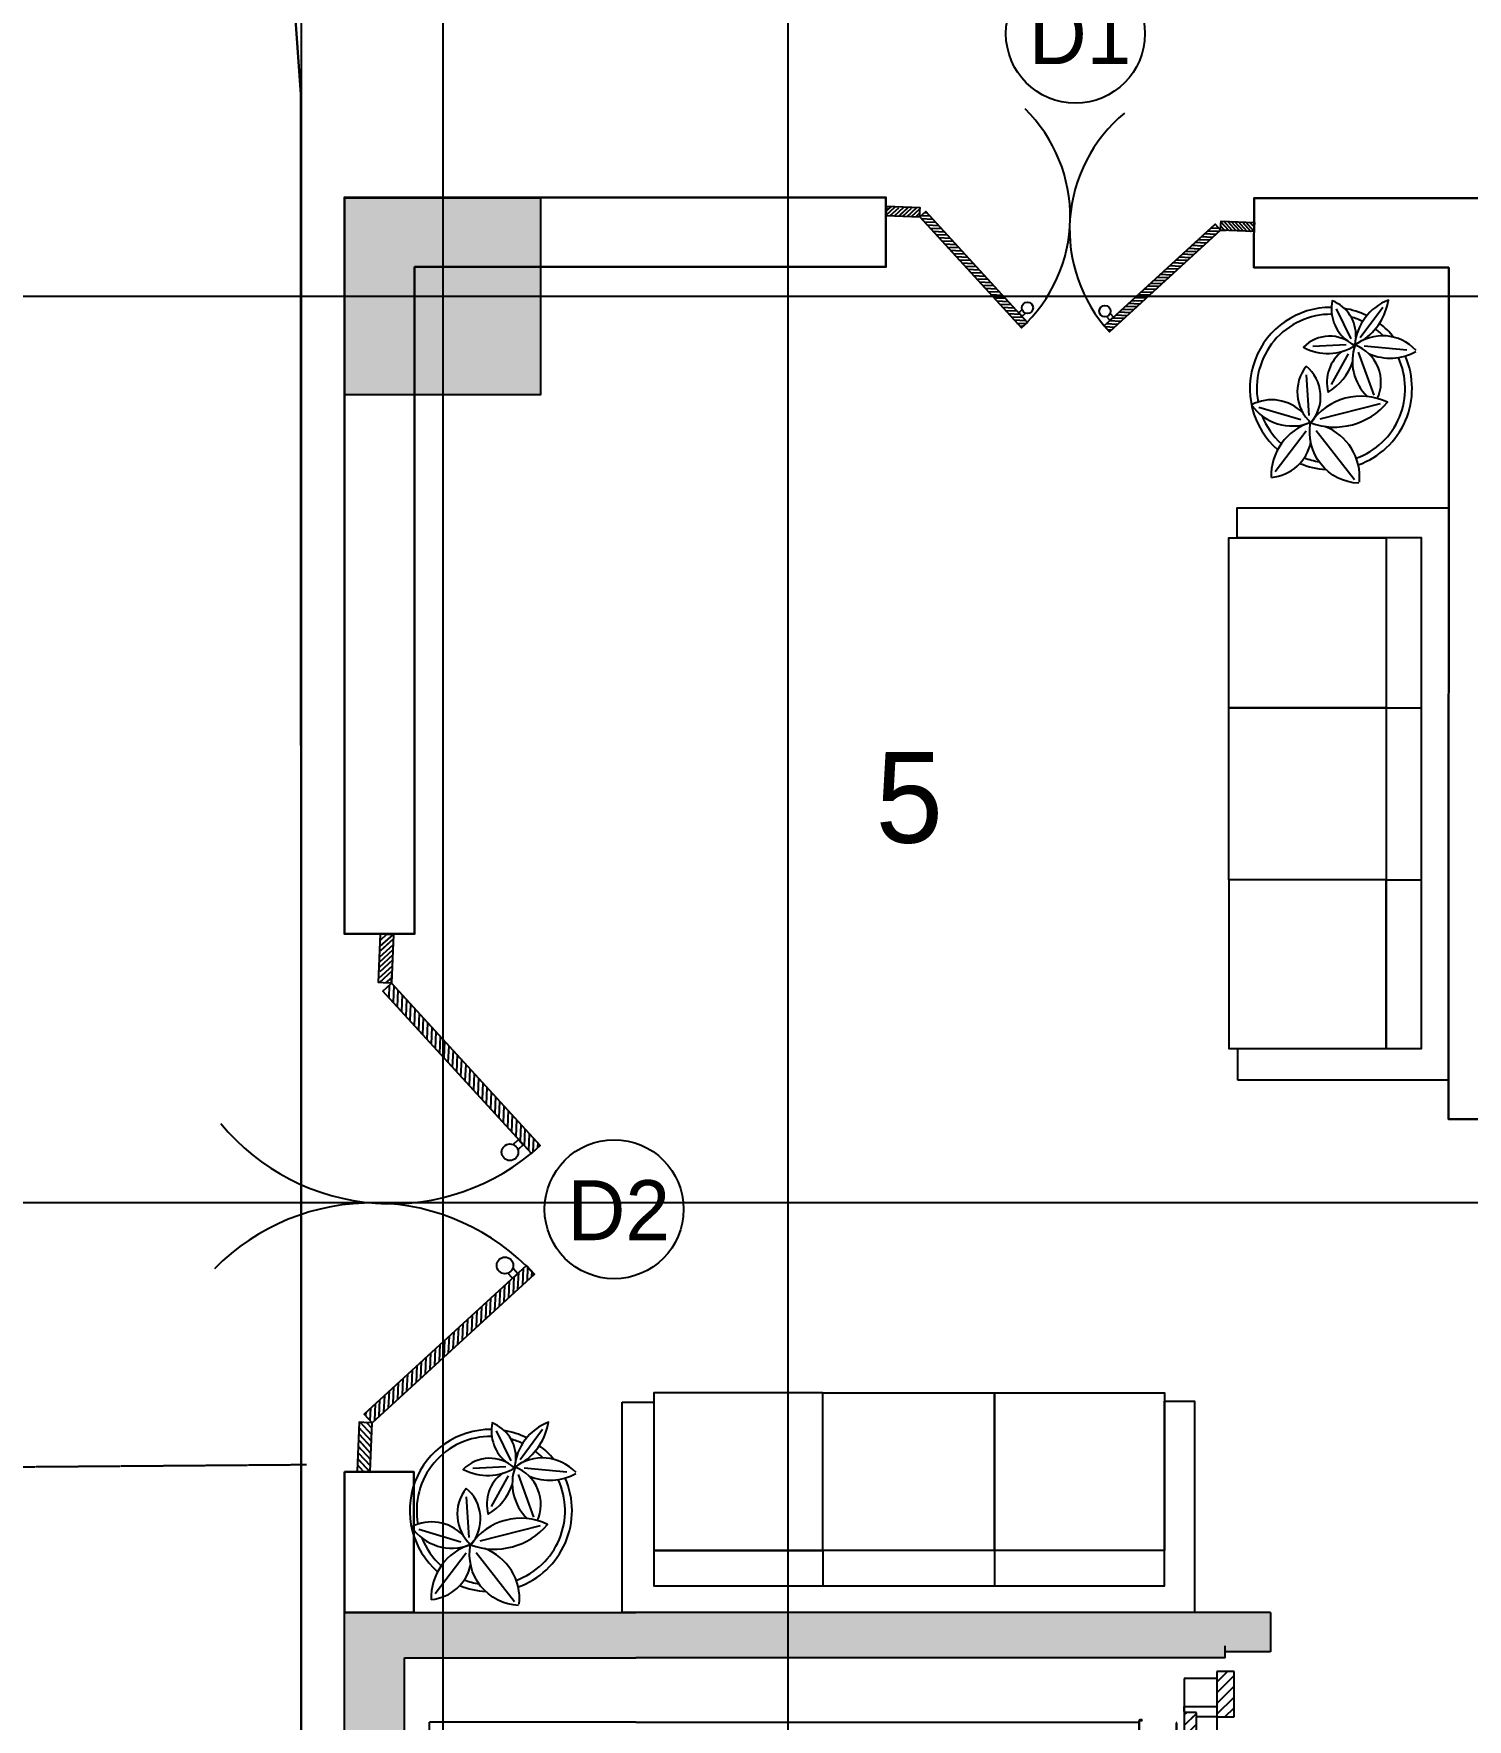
# Model space of a CAD drawing. Header units: millimetres. Extents: x 173236 to 801264, y -94969 to 615039.
# Drawn here: x 634986 to 639729, y 201001 to 206577 of the extents above; entities that cross this region are included whole.
import ezdxf
from ezdxf.enums import TextEntityAlignment as Align

# ---------------------------------------------------------------- set-up
doc = ezdxf.new("R2010")
doc.units = ezdxf.units.MM
doc.header["$MEASUREMENT"] = 0
doc.linetypes.add('DASHED', pattern=[0.75, 0.5, -0.25])
doc.layers.add('00-Def-points', color=7, linetype='Continuous', plot=False)
doc.layers.add('Boundary', color=6, linetype='Continuous', lineweight=30)
doc.layers.add('VOX-A-WALL-SECT', color=1, linetype='Continuous', lineweight=30)
for name, color, linetype in [('VOX-A-ANNO-DRTAG', 183, 'Continuous'), ('VOX-A-ANNO-GRID-LINE', 254, 'Continuous'), ('VOX-A-ANNO-SECT-LINE', 201, 'Continuous'), ('VOX-A-ANNO-TEXT', 30, 'Continuous'), ('VOX-A-COLUMN-SECT', 210, 'Continuous'), ('VOX-A-DOOR', 3, 'Continuous'), ('VOX-A-ELEV-1-NEAR', 130, 'Continuous'), ('VOX-A-ELEV-4-FAR', 137, 'Continuous'), ('VOX-A-FLOOR-HIDD', 9, 'Continuous'), ('VOX-A-FURN-LAYOUT', 93, 'Continuous'), ('VOX-A-STAIRS-STEPS', 140, 'Continuous'), ('VOX-A-WALL-PATT', 233, 'Continuous')]:
    doc.layers.add(name, color=color, linetype=linetype)
doc.styles.add('2 mm Rotis Annotative', font='', dxfattribs={"height": 2})
doc.styles.add('3 mm Rotis Annotative', font='', dxfattribs={"height": 3})
doc.styles.get('2 mm Rotis Annotative').set_extended_font_data('Rotis Sans Serif')
doc.styles.get('3 mm Rotis Annotative').set_extended_font_data('Rotis Sans Serif')
pattern_1 = [(45, (-781811.336, 696827.09), (-17.6776695, 17.6776695), [])]

# ---------------------------------------------------------------- blocks, each defined once
blk = doc.blocks.new('column')
at = {"layer": 'VOX-A-COLUMN-SECT'}
h = blk.add_hatch(color=256, dxfattribs=at)
h.dxf.hatch_style = 1
h.paths.add_polyline_path([(705499.7, 161109.5), (706149.7, 161109.5), (706149.7, 161759.5), (705499.7, 161759.5)])
blk.add_lwpolyline([(705499.7, 161109.5), (706149.7, 161109.5), (706149.7, 161759.5), (705499.7, 161759.5)], close=True, dxfattribs=at)
blk = doc.blocks.new('dd')
at = {"layer": 'VOX-A-ANNO-GRID-LINE', "transparency": 33554610}
for p, q in [((704415.2, 167519.9), (704415.2, 143590.9)), ((725773.9, 159771.3), (698032.9, 159771.3)), ((725680.4, 156772.6), (697939.5, 156772.6))]:
    blk.add_line(p, q, dxfattribs=at)
at = {"layer": 'VOX-A-COLUMN-SECT'}
blk.add_blockref('column', (-1409.6, -1663.2), dxfattribs=at)
blk = doc.blocks.new('lift-flat-2')
at = {"layer": 'VOX-A-FURN-LAYOUT'}
h = blk.add_hatch(dxfattribs=at)
h.set_pattern_fill('ACET-2D-ANSI31', color=256, scale=200, style=0)
h.set_pattern_definition(pattern_1)
h.paths.add_polyline_path([(-42776.7, 660218.6), (-42776.7, 660318.6), (-42833.7, 660318.6), (-42833.7, 660218.6)])
h = blk.add_hatch(dxfattribs=at)
h.set_pattern_fill('ACET-2D-ANSI31', color=256, scale=200, style=0)
h.set_pattern_definition(pattern_1)
h.paths.add_polyline_path([(-42598.1, 659908.6), (-42553.7, 659908.6), (-42553.7, 660190.6), (-42598.1, 660190.6)])
h.paths.add_polyline_path([(-42598.1, 659803.6), (-42553.7, 659803.6), (-42553.7, 659908.6), (-42598.1, 659908.6)])
h.paths.add_polyline_path([(-42553.7, 659768.6), (-42553.7, 659803.6), (-42598.1, 659803.6), (-42598.1, 659768.6)])
h.paths.add_polyline_path([(-42758.7, 659908.6), (-42714.3, 659908.6), (-42714.3, 660240.6), (-42758.7, 660240.6)])
h.paths.add_polyline_path([(-42714.3, 659908.6), (-42758.7, 659908.6), (-42758.7, 659803.6), (-42714.3, 659803.6)])
h.paths.add_polyline_path([(-42758.7, 659803.6), (-42758.7, 659768.6), (-42714.3, 659768.6), (-42714.3, 659803.6)])
h = blk.add_hatch(dxfattribs=at)
h.set_pattern_fill('ACET-2D-ANSI31', color=256, scale=200, style=0)
h.set_pattern_definition([(45, (-781811.336, 696827.09), (-17.6776695, 17.6776695), [])])
edge = h.paths.add_edge_path()
edge.add_line((-42708.7, 658420.1), (-42708.7, 658870.1))
edge.add_line((-42708.7, 658870.1), (-42668.7, 658870.1))
edge.add_line((-42668.7, 658870.1), (-42668.7, 658405.1))
edge.add_line((-42668.7, 658405.1), (-42707.1, 658405.1))
edge.add_arc((-42707.1, 658406.7), 1.6, 180, 270, ccw=False)
edge.add_line((-42708.7, 658406.7), (-42708.7, 658417.5))
edge.add_arc((-42711.3, 658417.5), 2.6, 359.9993, 450)
edge.add_line((-42711.3, 658420.1), (-42708.7, 658420.1))
h.paths.add_polyline_path([(-42668.7, 658870.1), (-42708.7, 658870.1), (-42708.7, 658892.1), (-42668.7, 658892.1)])
h.paths.add_polyline_path([(-42643.7, 659768.6), (-42603.7, 659768.6), (-42603.7, 658870.1), (-42643.7, 658870.1)])
h.paths.add_polyline_path([(-42603.7, 658870.1), (-42603.7, 658470.1), (-42643.7, 658470.1), (-42643.7, 658870.1)])
h = blk.add_hatch(dxfattribs=at)
h.set_pattern_fill('ACET-2D-ANSI31', color=256, scale=200, style=0)
h.set_pattern_definition(pattern_1)
h.paths.add_polyline_path([(-42833.7, 658270.1), (-42776.7, 658270.1), (-42776.7, 658293.1), (-42776.7, 658385.1), (-42776.7, 658420.1), (-42833.7, 658420.1)])
h = blk.add_hatch(dxfattribs=at)
h.set_pattern_fill('ACET-2D-ANSI31', color=256, scale=200, style=0)
h.set_pattern_definition(pattern_1)
h.paths.add_polyline_path([(-42708.7, 658406.7, 0.414214), (-42707.1, 658405.1, 2.257473), (-42708.7, 658424.2)])
at = {"layer": 'VOX-A-WALL-PATT'}
h = blk.add_hatch(color=256, dxfattribs=at)
h.dxf.hatch_style = 1
h.paths.add_polyline_path([(-39888.7, 660781.1), (-40853.7, 660781.1), (-42953.7, 660781.1), (-42953.7, 660363.6), (-42803.7, 660363.6), (-42803.7, 660631.1), (-40853.7, 660631.1), (-40088.7, 660631.1), (-40088.7, 660246.1), (-40088.7, 658225.1), (-40853.7, 658225.1), (-42803.7, 658225.1), (-42803.7, 658205.1), (-42953.7, 658205.1), (-42953.7, 658075.1), (-40853.7, 658075.1), (-39888.7, 658075.1)])
at = {"layer": 'VOX-A-COLUMN-SECT', "ltscale": 3}
for p, q in [((-40853.7, 660781.1), (-42953.7, 660781.1)), ((-42953.7, 660363.6), (-42953.7, 660781.1)), ((-40853.7, 660781.1), (-39888.7, 660781.1)), ((-39888.7, 658075.1), (-39888.7, 660781.1)), ((-39888.7, 660246.1), (-39888.7, 660781.1)), ((-42803.7, 660631.1), (-40853.7, 660631.1)), ((-42803.7, 660363.6), (-42803.7, 660631.1)), ((-40088.7, 660631.1), (-40853.7, 660631.1)), ((-40088.7, 660631.1), (-40088.7, 658225.1)), ((-40088.7, 660246.1), (-40088.7, 660631.1)), ((-42953.7, 660363.6), (-42803.7, 660363.6)), ((-42953.7, 658075.1), (-42953.7, 658205.1)), ((-42953.7, 658205.1), (-42803.7, 658205.1)), ((-42803.7, 658225.1), (-40853.7, 658225.1)), ((-42803.7, 658225.1), (-42803.7, 658185.1)), ((-40088.7, 658225.1), (-40853.7, 658225.1)), ((-42953.7, 658075.1), (-40853.7, 658075.1)), ((-39888.7, 658075.1), (-40853.7, 658075.1))]:
    blk.add_line(p, q, dxfattribs=at)
at = {"layer": 'VOX-A-FURN-LAYOUT', "ltscale": 3}
for p, q in [((-42603.7, 660568.6), (-42758.7, 660568.6)), ((-42553.7, 660568.6), (-42643.7, 660568.6)), ((-42833.7, 660218.6), (-42833.7, 660318.6)), ((-42833.7, 660318.6), (-42776.7, 660318.6)), ((-42776.7, 660318.6), (-42776.7, 660218.6)), ((-42529.7, 660311.1), (-42529.7, 660208.6)), ((-42714.3, 660240.6), (-42758.7, 660240.6)), ((-42714.3, 659768.6), (-42714.3, 660240.6)), ((-42529.7, 660278.6), (-42521.7, 660278.6)), ((-42529.7, 660277.1), (-42529.7, 660278.6)), ((-42521.8, 660277.1), (-42529.7, 660277.1)), ((-42520.2, 660171.7), (-42520.2, 660275.5)), ((-42518.7, 660275.6), (-42518.7, 660171.7)), ((-42776.7, 660218.6), (-42833.7, 660218.6)), ((-42598.1, 659768.6), (-42598.1, 660190.6)), ((-42598.1, 660190.6), (-42553.7, 660190.6)), ((-42553.7, 660171.7), (-42553.7, 660188.6)), ((-42553.7, 660188.6), (-42552.2, 660188.6)), ((-42552.2, 660188.6), (-42552.2, 660171.7)), ((-40853.7, 660208.6), (-42529.7, 660208.6)), ((-40853.7, 660208.6), (-40171.2, 660208.6)), ((-40171.2, 660208.6), (-40171.2, 658437.6)), ((-42550.6, 660170.1), (-42521.8, 660170.1)), ((-42521.8, 660168.6), (-42550.6, 660168.6)), ((-42518.7, 660176.1), (-40853.7, 660176.1)), ((-40203.7, 660176.1), (-40853.7, 660176.1)), ((-40203.7, 660176.1), (-40203.7, 658470.1)), ((-42518.7, 659768.6), (-42833.7, 659768.6)), ((-42776.7, 658420.1), (-42776.7, 659768.6)), ((-42758.7, 659768.6), (-42714.3, 659768.6)), ((-42668.7, 659790.6), (-42708.7, 659790.6)), ((-42708.7, 659768.6), (-42708.7, 658420.1)), ((-42643.7, 659790.6), (-42603.7, 659790.6)), ((-42553.7, 659768.6), (-42598.1, 659768.6)), ((-42603.7, 658892.1), (-42603.7, 658470.1)), ((-42643.7, 658467.1), (-42643.7, 658440.1)), ((-42642.2, 658440.1), (-42642.2, 658467)), ((-42640.6, 658468.6), (-42521.8, 658468.6)), ((-42608.7, 658470.1), (-42638.1, 658470.1)), ((-40853.7, 658470.1), (-42603.7, 658470.1)), ((-42521.8, 658470.1), (-42549.6, 658470.1)), ((-42520.2, 658467), (-42520.2, 658433.2)), ((-42518.7, 658433.1), (-42518.7, 658467)), ((-40853.7, 658470.1), (-40203.7, 658470.1)), ((-42833.7, 658420.1), (-42833.7, 658270.1)), ((-42776.7, 658420.1), (-42833.7, 658420.1)), ((-42708.7, 658417.5), (-42708.7, 658406.7)), ((-42707.1, 658405.1), (-42668.7, 658405.1)), ((-42668.7, 658402.5), (-42668.7, 658385.1)), ((-42643.7, 658440.1), (-42642.2, 658440.1)), ((-42529.7, 658431.6), (-42529.7, 658430.1)), ((-42521.8, 658431.6), (-42529.7, 658431.6)), ((-42529.7, 658430.1), (-42521.7, 658430.1)), ((-40853.7, 658437.6), (-42520.2, 658437.6)), ((-40853.7, 658437.6), (-40171.2, 658437.6)), ((-42668.7, 658385.1), (-42776.7, 658385.1)), ((-42776.7, 658293.1), (-42668.7, 658293.1)), ((-42833.7, 658270.1), (-42776.7, 658270.1))]:
    blk.add_line(p, q, dxfattribs=at)
for points in [[(-42758.7, 660568.6), (-42758.7, 660240.6), (-42758.7, 659768.6)], [(-42553.7, 659768.6), (-42553.7, 660190.6), (-42553.7, 660568.6)], [(-42668.7, 658293.1), (-42668.7, 658385.1), (-42668.7, 658402.5), (-42668.7, 658405.1), (-42668.7, 658892.1), (-42668.7, 659768.6)], [(-42643.7, 659768.6), (-42643.7, 658892.1), (-42643.7, 658470.1)], [(-42531.7, 658470.1), (-42603.7, 658470.1), (-42643.7, 658470.1)], [(-42776.7, 658270.1), (-42776.7, 658293.1), (-42776.7, 658385.1), (-42776.7, 658420.1)], [(-42776.7, 658420.1), (-42711.3, 658420.1), (-42708.7, 658420.1)]]:
    blk.add_lwpolyline(points, dxfattribs=at)
for centre, radius, start, end in [((-42521.8, 660275.5), 1.6, 0, 90), ((-42521.7, 660275.6), 3, 0, 90), ((-42550.6, 660171.7), 3.1, 180, 270), ((-42550.6, 660171.7), 1.6, 180, 270), ((-42521.8, 660171.7), 3.1, 270, 0), ((-42521.8, 660171.7), 1.6, 270, 0), ((-42640.7, 658467.1), 3, 90, 180), ((-42640.6, 658467), 1.6, 90, 180), ((-42521.8, 658467), 3.1, 0, 90), ((-42521.8, 658467), 1.6, 0, 90), ((-42711.3, 658417.5), 2.6, 0, 90), ((-42707.1, 658406.7), 1.6, 180, 270), ((-42671.3, 658402.5), 2.6, 0, 90), ((-42521.8, 658433.2), 1.6, 270, 0), ((-42521.7, 658433.1), 3, 270, 0)]:
    blk.add_arc(centre, radius, start, end, dxfattribs=at)
blk = doc.blocks.new('dooe-flat-4')
at = {"layer": 'VOX-A-DOOR', "lineweight": -3}
for points in [[(-556461, 58991.8), (-556480, 58992.6), (-556490.6, 58993), (-556486.1, 59103.3), (-556456.5, 59102.1), (-556461, 58991.8), (-556123.3, 58625), (-556143.1, 58607.2), (-556480.8, 58973.6), (-556461, 58991.8), (-556460.2, 59010.4)], [(-556485.4, 59066), (-556456.9, 59091.9), (-556487.8, 59063.9)], [(-556457.8, 59102.1), (-556487.3, 59075.4)], [(-556471.5, 59102.7), (-556486.7, 59088.7)], [(-556458.4, 59055.6), (-556489.2, 59027.1)], [(-556457.9, 59067.1), (-556488.8, 59038.6)], [(-556457.4, 59078.6), (-556488.3, 59050.6)], [(-556459.4, 59030.3), (-556490.3, 59002.3)], [(-556459.9, 59018.8), (-556488.4, 58992.9)], [(-556458.9, 59043.6), (-556487.4, 59017.7)], [(-556460.4, 59004.7), (-556474.3, 58992.4)], [(-556466, 58987.1), (-556467.2, 58958.8)], [(-556455.9, 58986.3), (-556457.4, 58948.2)], [(-556446.5, 58975.7), (-556448.1, 58938.1)], [(-556436.8, 58965.1), (-556438.3, 58927.5)], [(-556427, 58955), (-556428.5, 58916.9)], [(-556417.7, 58944.4), (-556419.2, 58906.7)], [(-556407.9, 58933.8), (-556409.4, 58896.1)], [(-556398.1, 58923.6), (-556399.7, 58885.5)], [(-556388.8, 58913), (-556390.3, 58875.4)], [(-556379, 58902.4), (-556380.5, 58864.8)], [(-556369.2, 58892.3), (-556370.8, 58854.2)], [(-556359.9, 58881.7), (-556361.4, 58844.1)], [(-556350.1, 58871.1), (-556351.7, 58833.5)], [(-556340.3, 58860.9), (-556341.9, 58822.9)], [(-556331, 58850.4), (-556332.5, 58812.7)], [(-556321.2, 58839.8), (-556322.8, 58802.1)], [(-556311.5, 58829.6), (-556313, 58791.5)], [(-556302.1, 58819), (-556303.7, 58781.4)], [(-556292.4, 58808.4), (-556293.9, 58770.8)], [(-556282.6, 58798.3), (-556284.1, 58760.2)], [(-556273.2, 58787.7), (-556274.8, 58750.1)], [(-556263.5, 58777.1), (-556265, 58739.5)], [(-556253.7, 58766.9), (-556255.2, 58728.9)], [(-556244.4, 58756.4), (-556245.9, 58718.7)], [(-556234.6, 58745.8), (-556236.1, 58708.1)], [(-556224.8, 58735.6), (-556226.4, 58697.5)], [(-556215.5, 58725), (-556217, 58687.4)], [(-556205.7, 58714.4), (-556207.2, 58676.8)], [(-556195.9, 58704.3), (-556197.5, 58666.2)], [(-556186.6, 58693.7), (-556188.1, 58655.6)], [(-556176.8, 58683.1), (-556178.4, 58645.5)], [(-556167, 58672.9), (-556168.6, 58634.9)], [(-556184, 58627.5), (-556172, 58638.5), (-556161.4, 58626.6), (-556172.9, 58616)], [(-556157.7, 58662.4), (-556159.3, 58624.3)], [(-556147.9, 58651.8), (-556149.5, 58614.1)], [(-556138.2, 58641.6), (-556139.4, 58611)], [(-556128.8, 58631), (-556129.3, 58619.9)], [(-556506, 57885.3), (-556501.5, 57996), (-556135.2, 58333.7), (-556153.4, 58353.5), (-556519.8, 58015.8), (-556501.5, 57996), (-556520.6, 57996.8), (-556531.2, 57997.2), (-556535.7, 57886.5), (-556506.1, 57884.4)], [(-556183.9, 58347.2), (-556173.2, 58335.2), (-556184.8, 58324.6), (-556195.8, 58336.1)], [(-556182.6, 58289.9), (-556181.1, 58328)], [(-556172.5, 58299.7), (-556170.9, 58337.3)], [(-556161.9, 58309.5), (-556160.3, 58347.1)], [(-556151.3, 58318.8), (-556150.1, 58349.4)], [(-556141.1, 58328.6), (-556140.7, 58339.7)], [(-556224.5, 58251.7), (-556223, 58289.3)], [(-556214, 58261), (-556212.4, 58299.1)], [(-556203.8, 58270.8), (-556202.3, 58308.5)], [(-556193.2, 58280.6), (-556191.7, 58318.2)], [(-556266.5, 58213.1), (-556265, 58250.7)], [(-556255.9, 58222.8), (-556254.4, 58260.5)], [(-556245.3, 58232.2), (-556243.8, 58270.2)], [(-556235.1, 58241.9), (-556233.6, 58279.6)], [(-556308, 58174.4), (-556306.4, 58212.5)], [(-556297.8, 58184.2), (-556296.3, 58221.8)], [(-556287.2, 58193.9), (-556285.7, 58231.6)], [(-556276.6, 58203.3), (-556275.1, 58241.4)], [(-556349.9, 58136.2), (-556348.4, 58173.8)], [(-556339.3, 58145.5), (-556337.8, 58183.6)], [(-556329.2, 58155.3), (-556327.6, 58192.9)], [(-556318.6, 58165.1), (-556317, 58202.7)], [(-556391.8, 58097.5), (-556390.3, 58135.2)], [(-556381.2, 58107.3), (-556379.7, 58144.9)], [(-556370.6, 58116.6), (-556369.1, 58154.7)], [(-556360.5, 58126.4), (-556359, 58164)], [(-556433.3, 58058.9), (-556431.8, 58096.9)], [(-556423.2, 58068.6), (-556421.6, 58106.3)], [(-556412.6, 58078.4), (-556411, 58116)], [(-556402, 58087.7), (-556400.4, 58125.8)], [(-556464.7, 58030), (-556463.1, 58068.1)], [(-556454.5, 58039.8), (-556453, 58077.4)], [(-556443.9, 58049.5), (-556442.4, 58087.2)], [(-556506.2, 58001.1), (-556505, 58029.4)], [(-556496, 58001.1), (-556494.4, 58039.2)], [(-556485.8, 58010.9), (-556484.3, 58048.5)], [(-556475.3, 58020.2), (-556473.7, 58058.3)], [(-556503.2, 57954.8), (-556531.7, 57985.2)], [(-556502.6, 57969), (-556529, 57997.1)], [(-556516, 58011.7), (-556515.6, 58019.6)], [(-556502, 57983.2), (-556514.8, 57996.5)], [(-556530.7, 57955), (-556504.3, 57926.5), (-556532.8, 57957.3)], [(-556503.8, 57940.6), (-556530.1, 57969.2)], [(-556532.4, 57913), (-556506.1, 57884.4), (-556534.5, 57914.8)], [(-556504.9, 57912.3), (-556533.4, 57943.2)], [(-556505.5, 57898.6), (-556531.8, 57926.7)], [(-556521.5, 57885.9), (-556535.1, 57901.1)]]:
    blk.add_lwpolyline(points, dxfattribs=at)
for centre in [(-556191.6, 58609.7), (-556202.1, 58353.3)]:
    blk.add_circle(centre, 18.8, dxfattribs=at)
for centre, start, end in [((-556462.2, 58991.9), 219.713, 312.6079), ((-556502.8, 57994.3), 42.7123, 135.6072)]:
    blk.add_arc(centre, 499.7, start, end, dxfattribs=at)
blk = doc.blocks.new('GF PLAN')
at = {"layer": 'VOX-A-FLOOR-HIDD', "linetype": 'DASHED'}
blk.add_lwpolyline([(750811.3, 176805.1), (750812.1, 186760.5), (755225.9, 186756.2), (755225.9, 185085.8), (758914.5, 185085.8), (758914.5, 184590.6)], dxfattribs=at)
at = {"layer": 'VOX-A-WALL-SECT'}
for points in [[(751185.3, 184408), (751185.7, 182201.7), (750953.8, 182201.7), (750953.8, 184638), (752745.1, 184638), (752745.1, 184408)], [(756653.7, 179364.5), (756653.7, 181578), (755631.4, 181578), (755631.4, 181703), (758139.5, 181703), (758139.5, 184405.8), (754732.1, 184405.8), (754731.4, 181588.7), (754606.4, 181588.7), (754607.1, 184405.8), (753962.5, 184405.8), (753963.2, 184635.8), (758264.5, 184635.8), (758264.5, 179364.5), (758139.5, 179364.5), (758139.5, 181578), (756778.7, 181578), (756778.7, 179364.5)], [(750953.8, 180421.7), (750953.8, 179956.1), (751183.7, 179956.1), (751183.7, 180421.7)]]:
    blk.add_lwpolyline(points, close=True, dxfattribs=at)
at = {"layer": 'VOX-A-STAIRS-STEPS', "rotation": 179.9999907301218}
blk.add_blockref('lift-flat-2', (711063.9, 838031.2), dxfattribs=at)
at = {"layer": 'VOX-A-WALL-SECT', "rotation": 269.8355386460867}
blk.add_blockref('dooe-flat-4', (693263.8, -371759.3), dxfattribs=at)
at = {"layer": 'VOX-A-WALL-SECT', "xscale": 1.460869346553428, "yscale": 1.460869346553428, "zscale": 1.460869346553428, "rotation": 359.8355386460866}
blk.add_blockref('dooe-flat-4', (1563775.5, 93526.3), dxfattribs=at)
blk = doc.blocks.new('VOX-A-DOOR-TAG')
at = {"layer": 'VOX-A-ANNO-DRTAG'}
blk.add_circle((0, 0), 2.3, dxfattribs=at)
at = {"style": '2 mm Rotis Annotative', "flags": 1}
blk.add_attdef('DOORDIMENSION', (-9.696, -3.017), '', height=1.984, dxfattribs=at)
at = {"layer": 'VOX-A-ANNO-DRTAG', "style": '2 mm Rotis Annotative'}
blk.add_attdef('D1', text='', height=1.984, dxfattribs=at).set_placement((0.152, -0.017), align=Align.MIDDLE)
blk = doc.blocks.new('GF DOOR & WINDOW')
at = {"xscale": 100, "yscale": 100, "zscale": 100}
for p, values in [((753372.3, 185179.9), {'D1': 'D1'}), ((751846.1, 181290.7), {'D1': 'D2'})]:
    blk.add_blockref('VOX-A-DOOR-TAG', p, dxfattribs=at).add_auto_attribs(values)
blk = doc.blocks.new('*U85')
at = {"layer": 'VOX-A-FURN-LAYOUT'}
for p, q in [((27.68, -8.59), (27.68, -3.7)), ((51.41, -8.59), (51.41, -3.7))]:
    blk.add_line(p, q, dxfattribs=at)
for points in [[(0, -29.08), (4.36, -29.08), (4.36, -3.7), (74.89, -3.7), (74.89, -29.18), (79.03, -29.18), (79.03, 0), (0, 0)], [(4.36, -3.7), (74.89, -3.7), (74.89, -8.59), (4.36, -8.59)], [(4.36, -8.59), (27.68, -8.59), (27.68, -30.33), (4.36, -30.33)], [(27.68, -30.33), (51.41, -30.33), (51.41, -8.59), (27.68, -8.59)], [(74.89, -8.59), (51.41, -8.59), (51.41, -30.33), (74.89, -30.33)]]:
    blk.add_lwpolyline(points, close=True, dxfattribs=at)
blk = doc.blocks.new('PLANTER')
at = {"layer": 'VOX-A-FURN-LAYOUT'}
for points in [[(1472395.3, 26037.7, 0.32142), (1472317, 26158.4, 0.288488), (1472366.1, 26026.5)], [(1472418.1, 26027.4, 0.205074), (1472502.9, 26160.5, 0.287294), (1472391.1, 26012.2)], [(1472390.4, 26009.3, 0.405675), (1472221.3, 26004.5, 0.269705), (1472392.7, 26010.4)], [(1472350.5, 25991.8, 0.306071), (1472303.3, 25856.5, 0.183162), (1472383.8, 25955.4)], [(1472220.2, 25786.9, 0.32993), (1472049.6, 25814.3, 0.349392), (1472243.3, 25755.4, 0.009084), (1472240.8, 25760.2)], [(1472404.5, 25554.7, -0.459891), (1472245.4, 25755.5, 0.339338), (1472114.8, 25573.2)]]:
    blk.add_lwpolyline(points, format="xyb", dxfattribs=at)
for points in [[(1472379.9, 26032.3), (1472331, 26131.7)], [(1472409, 26036.9), (1472483.8, 26137)], [(1472362.4, 26012.7), (1472252.5, 26007.5)], [(1472402.4, 25987.8), (1472453.9, 25846.3)], [(1472422.8, 26009.5), (1472563.6, 25996.4)], [(1472370, 25983.1), (1472313.1, 25881.4)], [(1472230.6, 25913.8), (1472239.6, 25779.3)], [(1472073.8, 25806.9), (1472212.9, 25765.1)], [(1472475.2, 25817.6), (1472276.2, 25766.9)], [(1472128.3, 25593.8), (1472230.5, 25728.5)], [(1472390.7, 25566.4), (1472264.2, 25728.5)]]:
    blk.add_lwpolyline(points, dxfattribs=at)
blk.add_lwpolyline([(1472245.7, 25754.6, 0.316878), (1472499.9, 25822.6, 0.372065)], format="xyb", close=True, dxfattribs=at)
for centre, radius, start, end in [((1472312.6, 25868.2), 268.4, 89.6411, 228.9807), ((1472312.6, 25868.2), 245.5, 89.35, 190.5451), ((1472312.6, 25868.2), 268.4, 63.8452, 80.495), ((1472312.6, 25868.2), 245.5, 64.7736, 74.2438), ((1472483.3, 25891), 151.4, 42.8723, 128.2141), ((1472312.6, 25868.2), 245.5, 45.185, 53.3148), ((1472312.6, 25868.2), 268.4, 39.1315, 53.3368), ((1472446.2, 26131.2), 131.8, 241.2524, 245.1362), ((1472545.6, 25958.5), 162.2, 160.5414, 226.1133), ((1472305, 26193), 200.5, 294.6734, 296.7994), ((1472347, 25888.8), 131.1, 335.0401, 69.4031), ((1472507.9, 26146.3), 177.6, 247.0203, 298.9581), ((1472338.4, 25856.6), 137.2, 141.8097, 227.7228), ((1472147.8, 25840.8), 130.6, 318.8818, 50.6287), ((1472312.6, 25868.2), 245.5, 289.9329, 24.6845), ((1472312.6, 25868.2), 268.4, 289.6582, 23.6572), ((1472312.6, 25868.2), 245.5, 201.4819, 228.0963), ((1472228.6, 25575.3), 178.9, 354.494, 69.3439), ((1472103, 25719.6), 146, 274.9255, 348.7756), ((1472312.6, 25868.2), 268.4, 247.5202, 266.3562), ((1472312.6, 25868.2), 245.5, 249.0253, 260.8026)]:
    blk.add_arc(centre, radius, start, end, dxfattribs=at)
blk = doc.blocks.new('GF FURNITURE')
at = {"layer": 'VOX-A-FURN-LAYOUT', "xscale": -23.95908026243176, "yscale": 23.95908026243176, "zscale": 23.95908026243176}
for p, rotation in [((640643.7, 203114.8), 270), ((637910.3, 201353.4), 180)]:
    blk.add_blockref('*U85', p, dxfattribs=dict(at, rotation=rotation))
at = {"layer": 'VOX-A-WALL-SECT'}
for p in [(-832057.6, 179535.1), (-834836.9, 175822.9)]:
    blk.add_blockref('PLANTER', p, dxfattribs=at)

msp = doc.modelspace()

# ---------------------------------------------------------------- linework, layer by layer
at = {"layer": 'Boundary'}
msp.add_lwpolyline([(646314.8, 205207.3), (644672.5, 205746.3), (643976.5, 206032.1), (643072, 206518.1), (640655.7, 207961.6), (638859.1, 209019.6), (637991.4, 209281.9), (636841.1, 209604.5), (635613.1, 209985.9), (635870, 206375.5), (635871.8, 197757.9), (635891, 193406.2), (638291.9, 193406.2), (641163.7, 193349.9), (644662.4, 193403.9), (645642.7, 193431.5), (647221.6, 193527.9)], dxfattribs=at)
at = {"layer": 'VOX-A-ELEV-4-FAR', "linetype": 'DASHED', "ltscale": 3}
msp.add_line((635889.1, 201842.3), (633100.8, 201820.4), dxfattribs=at)
msp.add_line((635889.1, 201842.3), (633100.8, 201820.4), dxfattribs=at)

# ---------------------------------------------------------------- block references
at = {"layer": 'VOX-A-ANNO-GRID-LINE'}
msp.add_blockref('dd', (-68075.9, 45936.7), dxfattribs=at)

# ---------------------------------------------------------------- next in the draw order: block references
at = {"layer": '00-Def-points'}
msp.add_blockref('GF PLAN', (-114939.7, 21397.3), dxfattribs=at)

# ---------------------------------------------------------------- next in the draw order: linework, layer by layer
at = {"layer": 'VOX-A-ANNO-SECT-LINE'}
msp.add_line((637481.8, 187468.3), (637481.8, 213676.8), dxfattribs=at)

# ---------------------------------------------------------------- next in the draw order: block references
at = {"layer": '00-Def-points'}
msp.add_blockref('GF DOOR & WINDOW', (-114939.7, 21397.3), dxfattribs=at)
at = {"layer": 'VOX-A-ELEV-1-NEAR'}
msp.add_blockref('GF FURNITURE', (-977.1, 0), dxfattribs=at)

# ---------------------------------------------------------------- next in the draw order: texts
at = {"layer": 'VOX-A-ANNO-TEXT', "insert": (637771.2, 204200.5), "char_height": 300, "attachment_point": 1, "style": '3 mm Rotis Annotative'}
msp.add_mtext_dynamic_manual_height_columns('5', width=8361.37, gutter_width=1000, heights=[0], dxfattribs=at)

doc.saveas('drawing.dxf')
